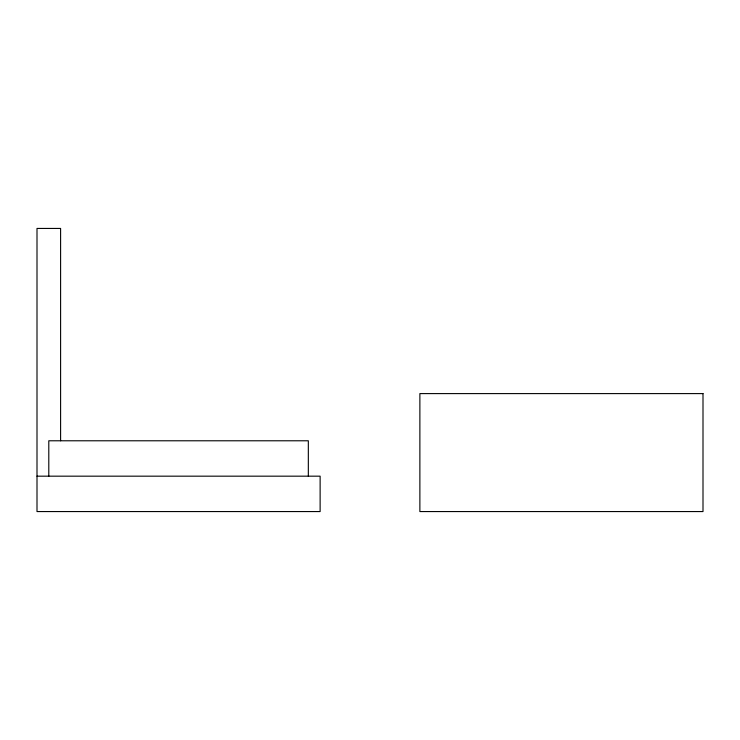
<?xml version="1.0" encoding="UTF-8"?>
<svg xmlns="http://www.w3.org/2000/svg" width="740" height="740" viewBox="0 0 740 740"><rect width="100%" height="100%" fill="white"/><g stroke="black" fill="none" stroke-linecap="round" stroke-linejoin="round"><path stroke-width="1.11" d="M37 476.171L320.124 476.171L320.124 511.562L37 511.562L37 228.438L60.597 228.438L60.597 440.781M308.33 476.171L308.33 440.781L48.794 440.781L48.794 476.171M703 393.597L419.876 393.597L419.876 511.562L703 511.562L703 393.597"/></g></svg>
